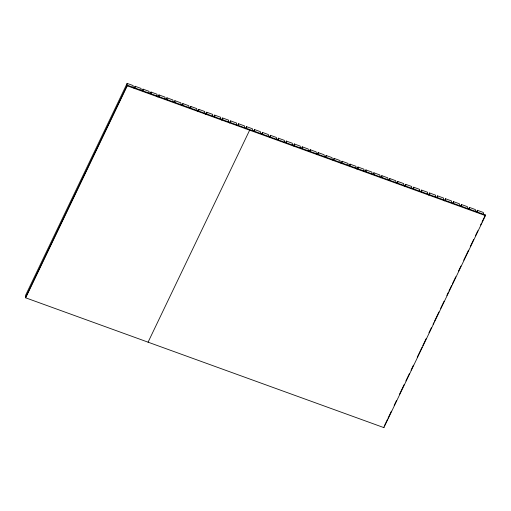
<?xml version="1.0" encoding="UTF-8"?>
<svg xmlns="http://www.w3.org/2000/svg" width="511" height="511" viewBox="0 0 511 511"><rect width="100%" height="100%" fill="white"/><g stroke="black" fill="none" stroke-linecap="round" stroke-linejoin="round"><path stroke-width="0.77" d="M133.199 87.33L133.096 85.548L127.124 83.382L25.55 295.384L25.691 297.83L383.876 427.618L485.45 215.616L485.412 214.952L127.226 85.165L25.652 297.166M25.691 297.83L127.265 85.829L127.124 83.382M134.048 88.422L135.083 86.263L141.055 88.429L141.157 90.211M142.352 90.588L143.042 89.15L149.014 91.316L149.116 93.098M150.317 93.475L151.001 92.037L156.973 94.196L157.075 95.979M157.931 97.077L158.966 94.918L164.932 97.084L165.034 98.866M166.235 99.243L166.925 97.805L172.89 99.964L172.999 101.746M174.194 102.123L174.883 100.686L180.849 102.852L180.958 104.634M181.807 105.726L182.842 103.573L188.815 105.732L188.917 107.521M190.111 107.891L190.801 106.454L196.773 108.619L196.876 110.402M197.725 111.494L198.76 109.341L204.732 111.5L204.834 113.289M205.69 114.381L206.719 112.222L212.691 114.387L212.793 116.169M213.994 116.546L214.677 115.109L220.65 117.268L220.752 119.057M221.608 120.149L222.643 117.99L228.609 120.155L228.711 121.937M229.567 123.03L230.602 120.877L236.567 123.042L236.676 124.825M237.87 125.195L238.56 123.758L244.526 125.923L244.635 127.705M245.484 128.798L246.519 126.645L252.491 128.81L252.594 130.592M148.075 342.172L249.649 130.171L249.604 129.513M253.788 130.969L254.478 129.532L260.45 131.691L260.553 133.473M261.747 133.85L262.437 132.413L268.409 134.578L268.511 136.36M269.367 137.453L270.396 135.3L276.368 137.459L276.47 139.241M277.671 139.618L278.354 138.181L284.327 140.346L284.429 142.128M285.63 142.505L286.32 141.068L292.286 143.227L292.388 145.015M293.244 146.108L294.279 143.949L300.244 146.114L300.353 147.896M301.547 148.273L302.237 146.836L308.203 148.995L308.312 150.783M309.506 151.154L310.196 149.717L316.168 151.882L316.271 153.664M317.12 154.756L318.155 152.604L324.127 154.763L324.23 156.551M325.424 156.922L326.114 155.485L332.086 157.65L332.188 159.432M333.044 160.524L334.073 158.372L340.045 160.537L340.147 162.319M341.003 163.411L342.031 161.252L348.004 163.418L348.106 165.2M349.307 165.577L349.997 164.14L355.963 166.305L356.065 168.087M356.921 169.179L357.956 167.02L363.921 169.186L364.03 170.968M365.224 171.345L365.914 169.907L371.88 172.073L371.989 173.855M373.183 174.232L373.873 172.795L379.845 174.954L379.948 176.736M380.797 177.834L381.832 175.675L387.804 177.841L387.906 179.623M389.101 180L389.791 178.563L395.763 180.722L395.865 182.504M397.06 182.881L397.75 181.443L403.722 183.609L403.824 185.391M404.68 186.483L405.708 184.33L411.681 186.489L411.783 188.278M412.984 188.648L413.674 187.211L419.64 189.377L419.742 191.159M420.943 191.536L421.632 190.098L427.598 192.257L427.707 194.046M428.557 195.138L429.591 192.979L435.557 195.145L435.666 196.927M436.86 197.303L437.55 195.866L443.522 198.025L443.625 199.814M444.474 200.906L445.509 198.747L451.481 200.912L451.583 202.695M452.433 203.787L453.468 201.634L459.44 203.8L459.542 205.582M460.737 205.952L461.427 204.515L467.399 206.68L467.501 208.462M468.357 209.555L469.385 207.402L475.358 209.567L475.46 211.35M476.661 211.726L477.351 210.283L483.317 212.448L483.419 214.23M384.528 425.516L387.281 419.767M387.97 418.33L391.413 411.144M394.166 405.395L396.574 400.368M399.334 394.613L404.15 384.553M405.875 380.963L409.317 373.777M411.036 370.181L413.45 365.154M417.238 357.246L422.054 347.186M422.744 345.749L426.187 338.563M428.94 332.814L431.354 327.781M433.073 324.191L433.762 322.754M434.452 321.317L438.93 311.972M440.648 308.376L444.091 301.19M446.85 295.441L448.224 292.567M448.913 291.129L451.667 285.381M452.356 283.944L455.799 276.758M458.552 271.009L460.967 265.976M463.72 260.227L468.542 250.166M470.261 246.577L473.703 239.391M475.428 235.795L477.836 230.761M480.589 225.012L481.279 223.575M481.969 222.138L485.412 214.952M127.265 85.829L485.45 215.616M477.351 210.283L477.453 212.071M469.385 207.402L469.494 209.184M461.427 204.515L461.535 206.303M453.468 201.634L453.57 203.416M445.509 198.747L445.611 200.536M437.55 195.866L437.652 197.648M429.591 192.979L429.694 194.761M421.632 190.098L421.735 191.88M413.674 187.211L413.776 188.993M405.708 184.33L405.817 186.113M397.75 181.443L397.858 183.225M389.791 178.563L389.893 180.345M381.832 175.675L381.934 177.458M373.873 172.795L373.975 174.577M383.838 426.953L383.876 427.618M365.914 169.907L366.017 171.69M357.956 167.02L358.058 168.809M349.997 164.14L350.099 165.922M342.031 161.252L342.14 163.041M334.073 158.372L334.181 160.154M326.114 155.485L326.216 157.273M318.155 152.604L318.257 154.386M310.196 149.717L310.298 151.499M302.237 146.836L302.34 148.618M294.279 143.949L294.381 145.731M286.32 141.068L286.422 142.85M278.354 138.181L278.463 139.963M270.396 135.3L270.504 137.082M262.437 132.413L262.539 134.195M254.478 129.532L254.58 131.314M246.519 126.645L246.621 128.427M238.56 123.758L238.663 125.546M230.602 120.877L230.704 122.659M222.643 117.99L222.745 119.778M214.677 115.109L214.786 116.891M206.719 112.222L206.827 114.01M198.76 109.341L198.862 111.123M190.801 106.454L190.903 108.236M182.842 103.573L182.944 105.355M174.883 100.686L174.986 102.468M166.925 97.805L167.027 99.588M158.966 94.918L159.068 96.7M151.001 92.037L151.109 93.82M143.042 89.15L143.15 90.932M135.083 86.263L135.185 88.052"/></g></svg>
